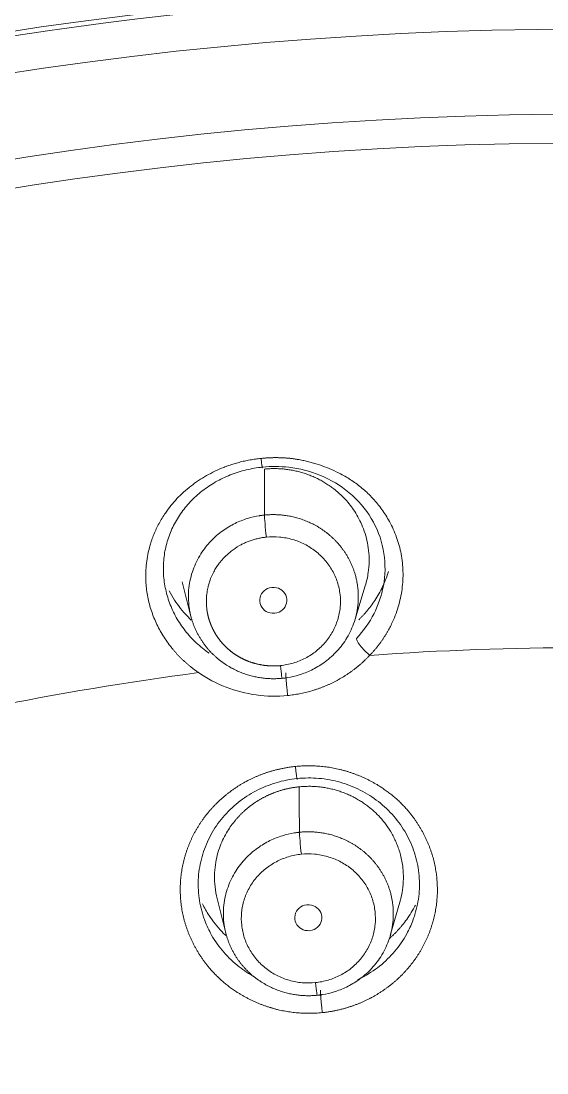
# Model space of a CAD drawing. Extents: x 19821 to 22981, y -91 to 2224.
# Drawn here: x 20735.54 to 20744.33, y 1251.95 to 1269.51 of the extents above; entities that cross this region are included whole.
import ezdxf

# ---------------------------------------------------------------- set-up
doc = ezdxf.new("R2010")
doc.units = 0
doc.header["$LTSCALE"] = 10
doc.header["$MEASUREMENT"] = 0
doc.layers.add('1', color=7, linetype='CONTINUOUS')

msp = doc.modelspace()

# ---------------------------------------------------------------- linework, layer by layer
at = {"layer": '1', "color": 7, "linetype": 'Continuous', "lineweight": 18}
for p, q in [((20738.229, 1260.147), (20738.376, 1259.567)), ((20741.114, 1259.504), (20741.289, 1260.077)), ((20738.807, 1254.881), (20738.959, 1254.279)), ((20741.707, 1254.24), (20741.877, 1254.838))]:
    msp.add_line(p, q, dxfattribs=at)
for centre, major_axis, ratio, start_param, end_param in [((20744.931, 1212.861), (62.577, 0), 0.961262, 0, 3.141593), ((20744.931, 1212.247), (-60.5, 0), 0.961262, 4.72417, 7.004197), ((20744.931, 1212.384), (60, 0), 0.961262, 1.582577, 4.712389), ((20744.931, 1212.384), (-59.925, 0), 0.961262, 4.712389, 7.853982), ((20739.636, 1260.973), (-0.03, 0.299), 0.028493, 0.28619, 1.848073), ((20739.871, 1258.829), (0.03, -0.299), 0.028443, 4.990783, 6.448047), ((20740.221, 1255.68), (-0.03, 0.298), 0.028689, 0.305585, 1.848253), ((20740.456, 1253.537), (0.03, -0.298), 0.02864, 4.990569, 6.463459)]:
    msp.add_ellipse(centre, major_axis=major_axis, ratio=ratio, start_param=start_param, end_param=end_param, dxfattribs=at)
at = {"layer": '1', "color": 7, "linetype": 'Continuous', "lineweight": 13}
for centre, major_axis, start_param, end_param in [((20744.931, 1212.541), (61.963, 0), 1.570796, 3.141593), ((20744.931, 1212.247), (59.425, 0), 1.570796, 4.70194), ((20744.931, 1212.247), (57.948, 0), 1.579187, 4.712389), ((20744.931, 1212.291), (57.403, 0), 1.579486, 4.712389), ((20744.931, 1213.073), (-47.825, 0), 4.712389, 4.787044), ((20744.931, 1213.073), (-47.825, 0), 4.847173, 4.996484)]:
    msp.add_ellipse(centre, major_axis=major_axis, ratio=0.961262, start_param=start_param, end_param=end_param, dxfattribs=at)
at = {"layer": '1', "color": 7, "linetype": 'Continuous', "lineweight": 18}
for points, knots in [([(20682.032, 1218.028), (20682.032, 1219.263), (20682.071, 1220.483), (20682.223, 1222.886), (20682.335, 1224.071), (20682.627, 1226.401), (20682.806, 1227.546), (20683.225, 1229.796), (20683.464, 1230.9), (20683.999, 1233.064), (20684.293, 1234.124), (20684.931, 1236.198), (20685.275, 1237.212), (20686.005, 1239.192), (20686.391, 1240.159), (20687.201, 1242.044), (20687.625, 1242.962), (20688.505, 1244.75), (20688.961, 1245.62), (20689.899, 1247.311), (20690.381, 1248.132), (20691.368, 1249.726), (20691.873, 1250.499), (20692.899, 1251.997), (20693.42, 1252.723), (20694.476, 1254.126), (20695.01, 1254.805), (20696.086, 1256.116), (20696.629, 1256.749), (20697.718, 1257.971), (20698.265, 1258.56), (20699.087, 1259.41), (20699.497, 1259.828), (20699.976, 1260.301), (20700.216, 1260.534), (20700.335, 1260.65), (20700.395, 1260.708), (20700.425, 1260.736), (20700.44, 1260.751), (20700.447, 1260.758), (20700.451, 1260.762), (20700.453, 1260.763), (20700.454, 1260.764), (20700.454, 1260.765), (20700.454, 1260.765), (20700.455, 1260.765), (20700.455, 1260.765), (20701.928, 1262.181), (20703.472, 1263.524), (20706.686, 1266.053), (20708.356, 1267.239), (20711.804, 1269.445), (20713.582, 1270.464), (20717.228, 1272.327), (20719.096, 1273.171), (20722.903, 1274.676), (20724.843, 1275.337), (20728.773, 1276.474), (20730.764, 1276.949), (20734.778, 1277.709), (20736.802, 1277.995), (20740.862, 1278.375), (20742.898, 1278.47), (20744.931, 1278.47)], [0, 0, 0, 0, 0.03125, 0.03125, 0.0625, 0.0625, 0.09375, 0.09375, 0.125, 0.125, 0.15625, 0.15625, 0.1875, 0.1875, 0.21875, 0.21875, 0.25, 0.25, 0.28125, 0.28125, 0.3125, 0.3125, 0.34375, 0.34375, 0.375, 0.375, 0.40625, 0.40625, 0.4375, 0.4375, 0.46875, 0.46875, 0.484375, 0.492188, 0.496094, 0.498047, 0.499023, 0.499512, 0.499756, 0.499878, 0.499939, 0.499969, 0.499985, 0.499992, 0.499996, 0.499996, 0.5, 0.5, 0.5625, 0.5625, 0.625, 0.625, 0.6875, 0.6875, 0.75, 0.75, 0.8125, 0.8125, 0.875, 0.875, 0.9375, 0.9375, 1, 1, 1, 1]), ([(20738.019, 1259.793), (20737.988, 1259.876), (20737.964, 1259.961), (20737.93, 1260.132), (20737.919, 1260.219), (20737.913, 1260.392), (20737.917, 1260.478), (20737.938, 1260.649), (20737.956, 1260.733), (20738.004, 1260.898), (20738.035, 1260.978), (20738.11, 1261.133), (20738.153, 1261.208), (20738.252, 1261.351), (20738.307, 1261.419), (20738.428, 1261.547), (20738.494, 1261.606), (20738.634, 1261.716), (20738.709, 1261.766), (20738.866, 1261.856), (20738.949, 1261.895), (20739.119, 1261.963), (20739.207, 1261.991), (20739.387, 1262.034), (20739.479, 1262.05), (20739.572, 1262.059)], [0, 0, 0, 0, 0.083333, 0.083333, 0.166667, 0.166667, 0.25, 0.25, 0.333333, 0.333333, 0.416667, 0.416667, 0.5, 0.5, 0.583333, 0.583333, 0.666667, 0.666667, 0.75, 0.75, 0.833333, 0.833333, 0.916667, 0.916667, 1, 1, 1, 1]), ([(20739.572, 1262.059), (20739.717, 1262.074), (20740.048, 1262.072), (20740.558, 1261.943), (20741.046, 1261.651), (20741.417, 1261.219), (20741.619, 1260.697), (20741.633, 1260.157), (20741.529, 1259.815), (20741.458, 1259.662)], [0, 0, 0, 0, 0.112726, 0.253084, 0.406227, 0.56154, 0.714883, 0.86537, 1, 1, 1, 1]), ([(20739.603, 1262.026), (20739.616, 1262.027), (20739.641, 1262.03), (20739.68, 1262.032), (20739.719, 1262.034), (20739.758, 1262.034), (20739.798, 1262.034), (20739.837, 1262.033), (20739.876, 1262.031), (20739.915, 1262.028), (20739.955, 1262.024), (20739.994, 1262.019), (20740.033, 1262.013), (20740.072, 1262.006), (20740.112, 1261.998), (20740.15, 1261.989), (20740.189, 1261.98), (20740.228, 1261.969), (20740.266, 1261.957), (20740.304, 1261.945), (20740.342, 1261.931), (20740.38, 1261.916), (20740.417, 1261.901), (20740.454, 1261.884), (20740.49, 1261.867), (20740.526, 1261.849), (20740.562, 1261.829), (20740.597, 1261.809), (20740.632, 1261.788), (20740.666, 1261.766), (20740.7, 1261.743), (20740.733, 1261.719), (20740.781, 1261.683), (20740.844, 1261.631), (20740.922, 1261.557), (20741.001, 1261.471), (20741.078, 1261.371), (20741.151, 1261.258), (20741.218, 1261.131), (20741.276, 1260.989), (20741.32, 1260.834), (20741.359, 1260.603), (20741.355, 1260.344), (20741.311, 1260.149), (20741.289, 1260.077)], [0, 0, 0, 0, 0.012493, 0.025012, 0.037559, 0.050132, 0.062733, 0.075361, 0.088016, 0.100699, 0.113408, 0.126145, 0.13891, 0.151701, 0.164521, 0.177367, 0.190242, 0.203144, 0.216073, 0.22903, 0.242015, 0.255028, 0.268068, 0.281136, 0.294233, 0.307357, 0.320509, 0.333689, 0.346897, 0.360134, 0.373398, 0.386691, 0.400012, 0.432078, 0.467252, 0.505536, 0.546932, 0.591442, 0.639069, 0.689814, 0.743682, 0.800674, 0.924355, 1, 1, 1, 1]), ([(20739.605, 1261.259), (20739.599, 1261.259), (20739.588, 1261.257), (20739.571, 1261.255), (20739.554, 1261.253), (20739.536, 1261.251), (20739.458, 1261.238), (20739.313, 1261.205), (20739.106, 1261.123), (20738.898, 1260.999), (20738.701, 1260.828), (20738.529, 1260.609), (20738.399, 1260.343), (20738.328, 1260.038), (20738.332, 1259.802), (20738.356, 1259.656), (20738.367, 1259.6), (20738.381, 1259.546), (20738.397, 1259.492), (20738.415, 1259.439), (20738.435, 1259.388), (20738.457, 1259.338), (20738.481, 1259.289), (20738.507, 1259.242), (20738.534, 1259.196), (20738.562, 1259.152), (20738.593, 1259.109), (20738.624, 1259.067), (20738.657, 1259.027), (20738.69, 1258.989), (20738.725, 1258.953), (20738.761, 1258.918), (20738.798, 1258.884), (20738.835, 1258.852), (20738.874, 1258.822), (20738.913, 1258.794), (20738.952, 1258.767), (20738.992, 1258.741), (20739.032, 1258.717), (20739.073, 1258.695), (20739.114, 1258.674), (20739.155, 1258.655), (20739.196, 1258.637), (20739.237, 1258.621), (20739.279, 1258.606), (20739.32, 1258.593), (20739.361, 1258.581), (20739.402, 1258.57), (20739.443, 1258.56), (20739.483, 1258.552), (20739.524, 1258.545), (20739.564, 1258.539), (20739.603, 1258.535), (20739.642, 1258.531), (20739.681, 1258.529), (20739.719, 1258.527), (20739.757, 1258.527), (20739.794, 1258.527), (20739.83, 1258.529), (20739.866, 1258.531), (20739.89, 1258.533), (20739.902, 1258.534)], [0, 0, 0, 0, 0.003868, 0.007742, 0.011622, 0.015507, 0.019397, 0.06511, 0.115266, 0.16986, 0.228891, 0.292354, 0.360244, 0.432556, 0.509282, 0.522646, 0.535891, 0.549015, 0.562019, 0.574904, 0.587668, 0.600313, 0.612837, 0.625242, 0.637526, 0.649691, 0.661736, 0.673661, 0.685466, 0.697151, 0.708716, 0.720162, 0.731487, 0.742693, 0.753779, 0.764745, 0.775591, 0.786318, 0.796924, 0.807411, 0.817779, 0.828026, 0.838154, 0.848162, 0.858051, 0.867819, 0.877469, 0.886998, 0.896408, 0.905698, 0.914869, 0.92392, 0.932851, 0.941663, 0.950356, 0.958928, 0.967382, 0.975716, 0.98393, 0.992025, 1, 1, 1, 1]), ([(20739.902, 1258.534), (20739.908, 1258.535), (20739.919, 1258.536), (20739.937, 1258.538), (20739.954, 1258.54), (20739.971, 1258.543), (20740.048, 1258.555), (20740.192, 1258.588), (20740.398, 1258.669), (20740.606, 1258.792), (20740.803, 1258.962), (20740.976, 1259.18), (20741.107, 1259.447), (20741.179, 1259.754), (20741.175, 1259.991), (20741.151, 1260.138), (20741.14, 1260.194), (20741.126, 1260.249), (20741.11, 1260.303), (20741.091, 1260.355), (20741.071, 1260.407), (20741.049, 1260.457), (20741.025, 1260.506), (20741, 1260.553), (20740.972, 1260.599), (20740.944, 1260.644), (20740.913, 1260.686), (20740.882, 1260.728), (20740.849, 1260.768), (20740.815, 1260.806), (20740.78, 1260.843), (20740.744, 1260.878), (20740.707, 1260.911), (20740.67, 1260.943), (20740.631, 1260.973), (20740.592, 1261.001), (20740.553, 1261.028), (20740.513, 1261.054), (20740.473, 1261.077), (20740.432, 1261.1), (20740.391, 1261.12), (20740.35, 1261.139), (20740.309, 1261.157), (20740.267, 1261.173), (20740.226, 1261.188), (20740.185, 1261.202), (20740.144, 1261.214), (20740.103, 1261.224), (20740.062, 1261.234), (20740.022, 1261.242), (20739.982, 1261.249), (20739.942, 1261.254), (20739.902, 1261.259), (20739.864, 1261.262), (20739.825, 1261.265), (20739.787, 1261.266), (20739.749, 1261.267), (20739.713, 1261.266), (20739.676, 1261.265), (20739.64, 1261.263), (20739.617, 1261.26), (20739.605, 1261.259)], [0, 0, 0, 0, 0.003921, 0.007817, 0.011689, 0.015536, 0.019358, 0.064573, 0.114371, 0.16875, 0.227711, 0.291254, 0.359377, 0.43208, 0.50936, 0.522766, 0.53605, 0.549213, 0.562254, 0.575174, 0.587972, 0.600648, 0.613202, 0.625635, 0.637946, 0.650136, 0.662203, 0.674149, 0.685973, 0.697676, 0.709256, 0.720715, 0.732052, 0.743267, 0.75436, 0.765331, 0.776181, 0.786908, 0.797514, 0.807998, 0.81836, 0.8286, 0.838718, 0.848715, 0.858589, 0.868342, 0.877972, 0.887481, 0.896868, 0.906133, 0.915276, 0.924297, 0.933196, 0.941973, 0.950628, 0.959162, 0.967573, 0.975863, 0.98403, 0.992076, 1, 1, 1, 1]), ([(20741.179, 1259.51), (20741.183, 1259.515), (20741.199, 1259.529), (20741.224, 1259.555), (20741.255, 1259.587), (20741.285, 1259.621), (20741.328, 1259.671), (20741.385, 1259.741), (20741.452, 1259.837), (20741.519, 1259.946), (20741.582, 1260.067), (20741.635, 1260.191), (20741.664, 1260.276), (20741.676, 1260.315)], [0, 0, 0, 0, 0.018914, 0.065316, 0.11182, 0.158425, 0.205131, 0.317845, 0.440656, 0.573557, 0.716539, 0.869594, 1, 1, 1, 1]), ([(20738.011, 1259.994), (20738.039, 1259.941), (20738.128, 1259.791), (20738.255, 1259.63), (20738.359, 1259.527), (20738.38, 1259.506)], [0, 0, 0, 0, 0.290838, 0.857502, 1, 1, 1, 1]), ([(20740.153, 1256.861), (20740.273, 1256.873), (20740.394, 1256.874), (20740.635, 1256.853), (20740.755, 1256.831), (20740.987, 1256.765), (20741.099, 1256.721), (20741.313, 1256.613), (20741.415, 1256.548), (20741.603, 1256.402), (20741.689, 1256.32), (20741.844, 1256.142), (20741.912, 1256.045), (20742.028, 1255.841), (20742.075, 1255.733), (20742.147, 1255.512), (20742.171, 1255.397), (20742.197, 1255.166), (20742.198, 1255.05), (20742.176, 1254.818), (20742.153, 1254.704), (20742.107, 1254.556), (20742.095, 1254.521), (20742.082, 1254.486)], [0, 0, 0, 0, 0.09689, 0.09689, 0.19378, 0.19378, 0.29067, 0.29067, 0.387559, 0.387559, 0.484449, 0.484449, 0.581339, 0.581339, 0.678229, 0.678229, 0.775119, 0.775119, 0.872009, 0.872009, 0.968898, 0.968898, 1, 1, 1, 1]), ([(20738.608, 1254.49), (20738.599, 1254.516), (20738.589, 1254.543), (20738.545, 1254.68), (20738.52, 1254.794), (20738.495, 1255.026), (20738.494, 1255.142), (20738.516, 1255.374), (20738.539, 1255.488), (20738.608, 1255.711), (20738.654, 1255.819), (20738.766, 1256.025), (20738.833, 1256.122), (20738.985, 1256.303), (20739.071, 1256.386), (20739.257, 1256.534), (20739.357, 1256.6), (20739.57, 1256.711), (20739.682, 1256.756), (20739.913, 1256.825), (20740.032, 1256.849), (20740.153, 1256.861)], [0, 0, 0, 0, 0.026, 0.026, 0.134223, 0.134223, 0.242445, 0.242445, 0.350667, 0.350667, 0.458889, 0.458889, 0.567111, 0.567111, 0.675333, 0.675333, 0.783556, 0.783556, 0.891778, 0.891778, 1, 1, 1, 1]), ([(20738.814, 1254.856), (20738.797, 1254.921), (20738.764, 1255.109), (20738.769, 1255.409), (20738.85, 1255.723), (20738.972, 1255.972), (20739.076, 1256.116), (20739.135, 1256.185), (20739.15, 1256.201), (20739.164, 1256.217), (20739.179, 1256.233), (20739.194, 1256.249), (20739.209, 1256.264), (20739.224, 1256.279), (20739.239, 1256.294), (20739.255, 1256.309), (20739.271, 1256.323), (20739.287, 1256.337), (20739.303, 1256.351), (20739.32, 1256.365), (20739.336, 1256.378), (20739.353, 1256.392), (20739.37, 1256.405), (20739.387, 1256.418), (20739.404, 1256.43), (20739.422, 1256.442), (20739.439, 1256.455), (20739.457, 1256.466), (20739.475, 1256.478), (20739.493, 1256.489), (20739.511, 1256.5), (20739.529, 1256.511), (20739.548, 1256.522), (20739.566, 1256.532), (20739.585, 1256.542), (20739.604, 1256.552), (20739.623, 1256.561), (20739.642, 1256.571), (20739.661, 1256.58), (20739.68, 1256.589), (20739.699, 1256.597), (20739.719, 1256.605), (20739.738, 1256.613), (20739.758, 1256.621), (20739.777, 1256.629), (20739.797, 1256.636), (20739.817, 1256.643), (20739.837, 1256.649), (20739.857, 1256.656), (20739.877, 1256.662), (20739.897, 1256.668), (20739.917, 1256.674), (20739.937, 1256.679), (20739.958, 1256.684), (20739.978, 1256.689), (20739.998, 1256.693), (20740.019, 1256.698), (20740.039, 1256.702), (20740.059, 1256.706), (20740.08, 1256.709), (20740.1, 1256.712), (20740.121, 1256.715), (20740.141, 1256.718), (20740.162, 1256.721), (20740.176, 1256.722), (20740.183, 1256.723)], [0, 0, 0, 0, 0.078023, 0.220387, 0.344639, 0.450776, 0.538795, 0.547007, 0.555209, 0.563402, 0.571586, 0.579761, 0.587926, 0.596083, 0.60423, 0.612368, 0.620497, 0.628617, 0.636727, 0.644829, 0.652921, 0.661004, 0.669078, 0.677143, 0.685199, 0.693245, 0.701283, 0.709311, 0.717331, 0.725341, 0.733342, 0.741334, 0.749317, 0.757291, 0.765255, 0.773211, 0.781158, 0.789095, 0.797024, 0.804943, 0.812854, 0.820755, 0.828647, 0.836531, 0.844405, 0.85227, 0.860126, 0.867974, 0.875812, 0.883641, 0.891461, 0.899272, 0.907074, 0.914868, 0.922652, 0.930427, 0.938193, 0.94595, 0.953699, 0.961438, 0.969168, 0.97689, 0.984602, 0.992305, 1, 1, 1, 1]), ([(20740.183, 1256.723), (20740.195, 1256.724), (20740.221, 1256.726), (20740.26, 1256.729), (20740.299, 1256.73), (20740.338, 1256.731), (20740.377, 1256.731), (20740.416, 1256.73), (20740.455, 1256.728), (20740.494, 1256.725), (20740.533, 1256.721), (20740.572, 1256.716), (20740.611, 1256.71), (20740.65, 1256.703), (20740.689, 1256.695), (20740.728, 1256.686), (20740.767, 1256.677), (20740.805, 1256.666), (20740.843, 1256.654), (20740.881, 1256.642), (20740.919, 1256.628), (20740.956, 1256.614), (20740.993, 1256.598), (20741.03, 1256.582), (20741.066, 1256.565), (20741.102, 1256.546), (20741.138, 1256.527), (20741.173, 1256.507), (20741.207, 1256.486), (20741.241, 1256.464), (20741.275, 1256.441), (20741.308, 1256.418), (20741.363, 1256.376), (20741.443, 1256.309), (20741.543, 1256.208), (20741.643, 1256.086), (20741.736, 1255.941), (20741.819, 1255.773), (20741.884, 1255.581), (20741.932, 1255.323), (20741.927, 1255.06), (20741.888, 1254.876), (20741.87, 1254.813)], [0, 0, 0, 0, 0.01263, 0.025288, 0.037974, 0.050687, 0.063427, 0.076195, 0.08899, 0.101813, 0.114664, 0.127542, 0.140448, 0.153382, 0.166343, 0.179332, 0.192349, 0.205394, 0.218466, 0.231566, 0.244695, 0.257851, 0.271035, 0.284247, 0.297487, 0.310754, 0.32405, 0.337374, 0.350727, 0.364107, 0.377515, 0.390952, 0.404416, 0.446604, 0.493989, 0.546574, 0.604361, 0.667353, 0.735552, 0.808962, 0.933872, 1, 1, 1, 1]), ([(20740.19, 1255.965), (20740.184, 1255.964), (20740.172, 1255.963), (20740.155, 1255.961), (20740.138, 1255.958), (20740.12, 1255.956), (20740.041, 1255.944), (20739.896, 1255.909), (20739.688, 1255.827), (20739.48, 1255.703), (20739.283, 1255.532), (20739.112, 1255.313), (20738.983, 1255.048), (20738.913, 1254.743), (20738.916, 1254.508), (20738.94, 1254.363), (20738.952, 1254.307), (20738.966, 1254.252), (20738.982, 1254.199), (20739, 1254.146), (20739.02, 1254.095), (20739.042, 1254.045), (20739.066, 1253.996), (20739.092, 1253.949), (20739.119, 1253.903), (20739.147, 1253.859), (20739.177, 1253.816), (20739.209, 1253.775), (20739.242, 1253.735), (20739.275, 1253.697), (20739.31, 1253.66), (20739.346, 1253.625), (20739.383, 1253.592), (20739.42, 1253.56), (20739.459, 1253.53), (20739.497, 1253.502), (20739.537, 1253.475), (20739.577, 1253.449), (20739.617, 1253.426), (20739.658, 1253.403), (20739.699, 1253.383), (20739.74, 1253.363), (20739.781, 1253.346), (20739.822, 1253.329), (20739.864, 1253.315), (20739.905, 1253.301), (20739.946, 1253.289), (20739.987, 1253.278), (20740.028, 1253.269), (20740.068, 1253.261), (20740.108, 1253.254), (20740.148, 1253.248), (20740.188, 1253.244), (20740.227, 1253.24), (20740.266, 1253.238), (20740.304, 1253.236), (20740.341, 1253.236), (20740.379, 1253.236), (20740.415, 1253.238), (20740.451, 1253.24), (20740.475, 1253.242), (20740.487, 1253.243)], [0, 0, 0, 0, 0.003927, 0.007866, 0.011819, 0.015784, 0.019761, 0.065641, 0.115909, 0.170562, 0.229596, 0.293008, 0.360794, 0.432949, 0.509466, 0.522824, 0.536063, 0.549181, 0.56218, 0.575059, 0.587818, 0.600457, 0.612977, 0.625376, 0.637656, 0.649816, 0.661856, 0.673777, 0.685577, 0.697258, 0.708819, 0.72026, 0.731582, 0.742784, 0.753866, 0.764828, 0.775671, 0.786394, 0.796997, 0.80748, 0.817844, 0.828089, 0.838213, 0.848218, 0.858103, 0.867869, 0.877515, 0.887041, 0.896448, 0.905735, 0.914902, 0.92395, 0.932878, 0.941687, 0.950376, 0.958946, 0.967396, 0.975726, 0.983937, 0.992028, 1, 1, 1, 1]), ([(20740.487, 1253.243), (20740.493, 1253.244), (20740.504, 1253.245), (20740.522, 1253.247), (20740.539, 1253.25), (20740.557, 1253.252), (20740.634, 1253.264), (20740.777, 1253.297), (20740.983, 1253.378), (20741.19, 1253.5), (20741.387, 1253.669), (20741.56, 1253.888), (20741.692, 1254.154), (20741.764, 1254.461), (20741.76, 1254.698), (20741.736, 1254.846), (20741.724, 1254.901), (20741.711, 1254.956), (20741.694, 1255.01), (20741.676, 1255.063), (20741.656, 1255.114), (20741.634, 1255.164), (20741.61, 1255.213), (20741.584, 1255.26), (20741.557, 1255.306), (20741.528, 1255.35), (20741.498, 1255.393), (20741.467, 1255.434), (20741.434, 1255.474), (20741.4, 1255.512), (20741.365, 1255.549), (20741.329, 1255.584), (20741.292, 1255.617), (20741.255, 1255.649), (20741.216, 1255.679), (20741.177, 1255.707), (20741.138, 1255.734), (20741.098, 1255.76), (20741.058, 1255.783), (20741.017, 1255.805), (20740.976, 1255.826), (20740.935, 1255.845), (20740.894, 1255.863), (20740.852, 1255.879), (20740.811, 1255.894), (20740.77, 1255.907), (20740.729, 1255.919), (20740.688, 1255.93), (20740.647, 1255.939), (20740.607, 1255.947), (20740.567, 1255.954), (20740.527, 1255.96), (20740.487, 1255.965), (20740.448, 1255.968), (20740.41, 1255.97), (20740.372, 1255.972), (20740.334, 1255.972), (20740.297, 1255.972), (20740.261, 1255.97), (20740.225, 1255.968), (20740.202, 1255.966), (20740.19, 1255.965)], [0, 0, 0, 0, 0.004015, 0.007996, 0.011942, 0.015855, 0.019734, 0.064711, 0.114332, 0.168596, 0.227502, 0.291049, 0.359234, 0.432056, 0.509512, 0.522904, 0.536174, 0.549324, 0.562352, 0.575259, 0.588045, 0.600709, 0.613253, 0.625675, 0.637976, 0.650156, 0.662214, 0.674151, 0.685967, 0.697662, 0.709235, 0.720687, 0.732018, 0.743227, 0.754315, 0.765282, 0.776127, 0.786851, 0.797454, 0.807935, 0.818295, 0.828533, 0.838651, 0.848646, 0.858521, 0.868274, 0.877905, 0.887415, 0.896804, 0.906072, 0.915218, 0.924242, 0.933145, 0.941927, 0.950588, 0.959127, 0.967544, 0.97584, 0.984015, 0.992068, 1, 1, 1, 1]), ([(20738.568, 1254.772), (20738.601, 1254.704), (20738.696, 1254.538), (20738.834, 1254.364), (20738.937, 1254.261), (20738.958, 1254.241)], [0, 0, 0, 0, 0.343384, 0.868328, 1, 1, 1, 1]), ([(20741.689, 1254.186), (20741.693, 1254.19), (20741.708, 1254.203), (20741.734, 1254.227), (20741.766, 1254.258), (20741.798, 1254.29), (20741.828, 1254.322), (20741.859, 1254.355), (20741.904, 1254.408), (20741.966, 1254.486), (20742.041, 1254.595), (20742.093, 1254.685), (20742.121, 1254.737), (20742.126, 1254.748)], [0, 0, 0, 0, 0.021775, 0.083694, 0.145748, 0.207935, 0.270257, 0.332713, 0.395303, 0.563919, 0.749099, 0.950833, 1, 1, 1, 1])]:
    msp.add_open_spline(points, degree=3, knots=knots, dxfattribs=at)
at = {"layer": '1', "color": 7, "linetype": 'Continuous', "lineweight": 13}
for points, degree, knots in [([(20738.504, 1258.629), (20738.498, 1258.633), (20738.484, 1258.643), (20738.464, 1258.657), (20738.445, 1258.671), (20738.425, 1258.685), (20738.406, 1258.7), (20738.387, 1258.715), (20738.368, 1258.73), (20738.349, 1258.745), (20738.331, 1258.76), (20738.313, 1258.776), (20738.295, 1258.791), (20738.277, 1258.807), (20738.26, 1258.823), (20738.242, 1258.839), (20738.225, 1258.855), (20738.208, 1258.872), (20738.192, 1258.888), (20738.175, 1258.905), (20738.159, 1258.922), (20738.143, 1258.939), (20738.127, 1258.957), (20738.112, 1258.974), (20738.096, 1258.992), (20738.081, 1259.01), (20738.066, 1259.028), (20738.031, 1259.072), (20737.977, 1259.143), (20737.909, 1259.245), (20737.848, 1259.351), (20737.794, 1259.46), (20737.746, 1259.573), (20737.705, 1259.687), (20737.672, 1259.803), (20737.647, 1259.92), (20737.63, 1260.039), (20737.616, 1260.217), (20737.624, 1260.456), (20737.677, 1260.717), (20737.753, 1260.938), (20737.84, 1261.121), (20737.937, 1261.28), (20738.039, 1261.417), (20738.141, 1261.534), (20738.253, 1261.643), (20738.373, 1261.743), (20738.501, 1261.836), (20738.636, 1261.919), (20738.777, 1261.992), (20738.888, 1262.041), (20738.966, 1262.071), (20739.009, 1262.086), (20739.052, 1262.101), (20739.096, 1262.115), (20739.139, 1262.127), (20739.183, 1262.139), (20739.228, 1262.151), (20739.273, 1262.161), (20739.318, 1262.17), (20739.363, 1262.179), (20739.409, 1262.187), (20739.454, 1262.193), (20739.501, 1262.2), (20739.532, 1262.203), (20739.547, 1262.204)], 3, [0, 0, 0, 0, 0.004807, 0.009602, 0.014383, 0.019153, 0.023911, 0.028659, 0.033397, 0.038125, 0.042844, 0.047556, 0.052259, 0.056956, 0.061647, 0.066332, 0.071013, 0.075689, 0.080361, 0.085031, 0.089699, 0.094365, 0.09903, 0.103696, 0.108361, 0.113028, 0.117697, 0.122369, 0.146918, 0.171464, 0.196095, 0.220899, 0.245965, 0.270767, 0.295482, 0.320205, 0.345032, 0.370058, 0.431929, 0.494714, 0.536846, 0.578843, 0.621122, 0.653055, 0.684795, 0.716519, 0.748403, 0.780162, 0.811678, 0.843107, 0.874609, 0.883533, 0.892446, 0.901353, 0.910257, 0.919161, 0.928071, 0.93699, 0.945922, 0.954871, 0.96384, 0.972834, 0.981856, 0.99091, 1, 1, 1, 1]), ([(20739.547, 1262.204), (20739.556, 1262.205), (20739.572, 1262.207), (20739.597, 1262.209), (20739.621, 1262.211), (20739.646, 1262.213), (20739.67, 1262.214), (20739.695, 1262.215), (20739.719, 1262.216), (20739.743, 1262.217), (20739.767, 1262.217), (20739.791, 1262.217), (20739.815, 1262.217), (20739.839, 1262.217), (20739.863, 1262.216), (20739.887, 1262.216), (20739.91, 1262.215), (20739.934, 1262.213), (20739.957, 1262.212), (20739.981, 1262.21), (20740.004, 1262.208), (20740.027, 1262.206), (20740.05, 1262.203), (20740.073, 1262.201), (20740.096, 1262.198), (20740.119, 1262.194), (20740.142, 1262.191), (20740.183, 1262.184), (20740.244, 1262.173), (20740.324, 1262.154), (20740.405, 1262.133), (20740.514, 1262.1), (20740.648, 1262.052), (20740.787, 1261.992), (20740.902, 1261.933), (20740.997, 1261.879), (20741.087, 1261.821), (20741.173, 1261.758), (20741.254, 1261.692), (20741.336, 1261.618), (20741.416, 1261.537), (20741.494, 1261.447), (20741.566, 1261.353), (20741.632, 1261.255), (20741.697, 1261.145), (20741.758, 1261.022), (20741.813, 1260.888), (20741.857, 1260.75), (20741.89, 1260.609), (20741.912, 1260.465), (20741.921, 1260.318), (20741.919, 1260.171), (20741.905, 1260.022), (20741.879, 1259.873), (20741.841, 1259.725), (20741.791, 1259.581), (20741.745, 1259.473), (20741.709, 1259.4), (20741.688, 1259.36), (20741.666, 1259.321), (20741.643, 1259.282), (20741.619, 1259.243), (20741.595, 1259.205), (20741.569, 1259.167), (20741.543, 1259.13), (20741.515, 1259.094), (20741.487, 1259.057), (20741.458, 1259.022), (20741.427, 1258.987), (20741.396, 1258.952), (20741.375, 1258.929), (20741.364, 1258.918)], 3, [0, 0, 0, 0, 0.004832, 0.009643, 0.014433, 0.019204, 0.023955, 0.028687, 0.033401, 0.038097, 0.042776, 0.047438, 0.052084, 0.056714, 0.061329, 0.065929, 0.070515, 0.075088, 0.079647, 0.084195, 0.08873, 0.093255, 0.097769, 0.102273, 0.106767, 0.111253, 0.115731, 0.120201, 0.135993, 0.152076, 0.16847, 0.185199, 0.219107, 0.252894, 0.274925, 0.296703, 0.318285, 0.339729, 0.361096, 0.382445, 0.40692, 0.431335, 0.455769, 0.480303, 0.505014, 0.535604, 0.565806, 0.595778, 0.62568, 0.656329, 0.686742, 0.717097, 0.74757, 0.779074, 0.810217, 0.841177, 0.872134, 0.881224, 0.890301, 0.899371, 0.908437, 0.917505, 0.92658, 0.935666, 0.944769, 0.953894, 0.963044, 0.972225, 0.981442, 0.990699, 1, 1, 1, 1]), ([(20739.547, 1262.204), (20739.548, 1262.199), (20739.551, 1262.172), (20739.555, 1262.139), (20739.559, 1262.108), (20739.562, 1262.09), (20739.564, 1262.075), (20739.567, 1262.057), (20739.57, 1262.044), (20739.572, 1262.048), (20739.572, 1262.057), (20739.572, 1262.059)], 3, [0, 0, 0, 0, 0.039631, 0.219096, 0.308828, 0.398561, 0.488293, 0.578026, 0.75749, 0.936955, 1, 1, 1, 1]), ([(20739.871, 1258.746), (20739.865, 1258.745), (20739.854, 1258.744), (20739.837, 1258.743), (20739.82, 1258.742), (20739.804, 1258.741), (20739.787, 1258.74), (20739.77, 1258.74), (20739.754, 1258.74), (20739.737, 1258.74), (20739.721, 1258.74), (20739.704, 1258.741), (20739.688, 1258.742), (20739.672, 1258.743), (20739.656, 1258.744), (20739.64, 1258.746), (20739.624, 1258.747), (20739.609, 1258.749), (20739.593, 1258.751), (20739.577, 1258.754), (20739.562, 1258.756), (20739.547, 1258.759), (20739.531, 1258.762), (20739.516, 1258.765), (20739.501, 1258.768), (20739.487, 1258.771), (20739.472, 1258.775), (20739.457, 1258.779), (20739.443, 1258.783), (20739.428, 1258.787), (20739.414, 1258.791), (20739.4, 1258.795), (20739.386, 1258.8), (20739.372, 1258.805), (20739.359, 1258.809), (20739.345, 1258.814), (20739.332, 1258.82), (20739.319, 1258.825), (20739.306, 1258.83), (20739.293, 1258.836), (20739.28, 1258.842), (20739.267, 1258.847), (20739.255, 1258.853), (20739.242, 1258.859), (20739.23, 1258.865), (20739.218, 1258.872), (20739.206, 1258.878), (20739.194, 1258.884), (20739.182, 1258.891), (20739.171, 1258.898), (20739.16, 1258.904), (20739.148, 1258.911), (20739.137, 1258.918), (20739.126, 1258.925), (20739.116, 1258.932), (20739.105, 1258.939), (20739.095, 1258.947), (20739.084, 1258.954), (20739.074, 1258.961), (20739.064, 1258.969), (20739.054, 1258.976), (20739.044, 1258.984), (20739.035, 1258.992), (20739.025, 1258.999), (20739.016, 1259.007), (20739.007, 1259.015), (20738.998, 1259.023), (20738.989, 1259.03), (20738.98, 1259.038), (20738.972, 1259.046), (20738.964, 1259.054), (20738.955, 1259.062), (20738.947, 1259.07), (20738.939, 1259.078), (20738.931, 1259.086), (20738.923, 1259.095), (20738.916, 1259.103), (20738.908, 1259.111), (20738.901, 1259.119), (20738.894, 1259.127), (20738.887, 1259.135), (20738.88, 1259.144), (20738.873, 1259.152), (20738.867, 1259.16), (20738.86, 1259.168), (20738.854, 1259.176), (20738.847, 1259.185), (20738.841, 1259.193), (20738.835, 1259.201), (20738.829, 1259.209), (20738.824, 1259.218), (20738.818, 1259.226), (20738.812, 1259.234), (20738.807, 1259.242), (20738.802, 1259.25), (20738.796, 1259.258), (20738.791, 1259.266), (20738.786, 1259.275), (20738.782, 1259.283), (20738.777, 1259.291), (20738.772, 1259.299), (20738.768, 1259.307), (20738.763, 1259.315), (20738.759, 1259.323), (20738.755, 1259.33), (20738.751, 1259.338), (20738.747, 1259.346), (20738.743, 1259.354), (20738.739, 1259.362), (20738.735, 1259.369), (20738.732, 1259.377), (20738.728, 1259.385), (20738.725, 1259.392), (20738.721, 1259.4), (20738.718, 1259.407), (20738.715, 1259.415), (20738.712, 1259.422), (20738.709, 1259.43), (20738.706, 1259.437), (20738.703, 1259.444), (20738.7, 1259.452), (20738.698, 1259.459), (20738.695, 1259.466), (20738.692, 1259.473), (20738.69, 1259.48), (20738.688, 1259.487), (20738.685, 1259.494), (20738.683, 1259.501), (20738.681, 1259.508), (20738.679, 1259.514), (20738.677, 1259.521), (20738.675, 1259.528), (20738.673, 1259.534), (20738.671, 1259.541), (20738.669, 1259.547), (20738.668, 1259.554), (20738.666, 1259.56), (20738.664, 1259.566), (20738.663, 1259.572), (20738.661, 1259.579), (20738.66, 1259.585), (20738.659, 1259.591), (20738.657, 1259.597), (20738.656, 1259.602), (20738.655, 1259.608), (20738.654, 1259.614), (20738.653, 1259.62), (20738.652, 1259.625), (20738.65, 1259.631), (20738.649, 1259.636), (20738.649, 1259.642), (20738.648, 1259.647), (20738.647, 1259.653), (20738.646, 1259.658), (20738.645, 1259.663), (20738.644, 1259.668), (20738.644, 1259.673), (20738.643, 1259.678), (20738.642, 1259.683), (20738.642, 1259.688), (20738.641, 1259.692), (20738.641, 1259.697), (20738.635, 1259.75), (20738.631, 1259.841), (20738.642, 1259.961), (20738.659, 1260.05), (20738.682, 1260.135), (20738.712, 1260.22), (20738.754, 1260.308), (20738.797, 1260.381), (20738.838, 1260.441), (20738.913, 1260.536), (20739.025, 1260.644), (20739.155, 1260.732), (20739.243, 1260.779), (20739.302, 1260.806), (20739.365, 1260.83), (20739.43, 1260.852), (20739.498, 1260.869), (20739.553, 1260.88), (20739.593, 1260.885), (20739.615, 1260.888), (20739.63, 1260.89), (20739.636, 1260.891)], 3, [0, 0, 0, 0, 0.004831, 0.009641, 0.014429, 0.019196, 0.023941, 0.028664, 0.033366, 0.038045, 0.042704, 0.04734, 0.051955, 0.056548, 0.06112, 0.06567, 0.070198, 0.074705, 0.07919, 0.083653, 0.088095, 0.092515, 0.096913, 0.10129, 0.105645, 0.109979, 0.11429, 0.118581, 0.122849, 0.127096, 0.131321, 0.135524, 0.139706, 0.143866, 0.148005, 0.152122, 0.156217, 0.160291, 0.164343, 0.168373, 0.172381, 0.176368, 0.180334, 0.184277, 0.188199, 0.1921, 0.195978, 0.199835, 0.203671, 0.207484, 0.211276, 0.215047, 0.218795, 0.222523, 0.226228, 0.229912, 0.233574, 0.237214, 0.240833, 0.24443, 0.248006, 0.25156, 0.255092, 0.258602, 0.262091, 0.265558, 0.269004, 0.272428, 0.27583, 0.279211, 0.28257, 0.285907, 0.289222, 0.292516, 0.295789, 0.299039, 0.302268, 0.305476, 0.308661, 0.311825, 0.314968, 0.318088, 0.321187, 0.324265, 0.327321, 0.330355, 0.333367, 0.336358, 0.339327, 0.342274, 0.3452, 0.348104, 0.350987, 0.353848, 0.356687, 0.359504, 0.3623, 0.365075, 0.367827, 0.370558, 0.373267, 0.375955, 0.378621, 0.381265, 0.383888, 0.386489, 0.389068, 0.391626, 0.394162, 0.396676, 0.399169, 0.40164, 0.404089, 0.406517, 0.408923, 0.411307, 0.41367, 0.416011, 0.418331, 0.420628, 0.422904, 0.425159, 0.427392, 0.429603, 0.431792, 0.43396, 0.436106, 0.438231, 0.440334, 0.442415, 0.444475, 0.446513, 0.448529, 0.450524, 0.452497, 0.454448, 0.456377, 0.458285, 0.460172, 0.462036, 0.46388, 0.465701, 0.467501, 0.469279, 0.471035, 0.47277, 0.474483, 0.476174, 0.477844, 0.479492, 0.481119, 0.482724, 0.484307, 0.485868, 0.487408, 0.488926, 0.490423, 0.491898, 0.493351, 0.494783, 0.496193, 0.497581, 0.498948, 0.543056, 0.578535, 0.605382, 0.623592, 0.655956, 0.684567, 0.709418, 0.730506, 0.747828, 0.815777, 0.864408, 0.882611, 0.901287, 0.920436, 0.940057, 0.960147, 0.980706, 0.987795, 0.994227, 1, 1, 1, 1]), ([(20739.636, 1260.891), (20739.709, 1260.898), (20739.783, 1260.898), (20739.929, 1260.885), (20740.002, 1260.872), (20740.142, 1260.832), (20740.21, 1260.805), (20740.34, 1260.739), (20740.402, 1260.7), (20740.516, 1260.611), (20740.568, 1260.561), (20740.662, 1260.453), (20740.703, 1260.394), (20740.773, 1260.27), (20740.802, 1260.205), (20740.845, 1260.07), (20740.86, 1260.001), (20740.876, 1259.861), (20740.876, 1259.79), (20740.863, 1259.649), (20740.849, 1259.58), (20740.807, 1259.444), (20740.779, 1259.379), (20740.711, 1259.254), (20740.671, 1259.195), (20740.578, 1259.085), (20740.527, 1259.035), (20740.414, 1258.944), (20740.353, 1258.905), (20740.224, 1258.837), (20740.156, 1258.81), (20740.016, 1258.768), (20739.944, 1258.753), (20739.871, 1258.746)], 3, [0, 0, 0, 0, 0.0625, 0.0625, 0.125, 0.125, 0.1875, 0.1875, 0.25, 0.25, 0.3125, 0.3125, 0.375, 0.375, 0.4375, 0.4375, 0.5, 0.5, 0.5625, 0.5625, 0.625, 0.625, 0.6875, 0.6875, 0.75, 0.75, 0.8125, 0.8125, 0.875, 0.875, 0.9375, 0.9375, 1, 1, 1, 1]), ([(20738.679, 1258.952), (20738.604, 1259.005), (20738.532, 1259.063), (20738.399, 1259.188), (20738.337, 1259.256), (20738.225, 1259.398), (20738.175, 1259.473), (20738.087, 1259.629), (20738.05, 1259.71), (20738.019, 1259.793)], 3, [0, 0, 0, 0, 0.25, 0.25, 0.5, 0.5, 0.75, 0.75, 1, 1, 1, 1]), ([(20741.458, 1259.662), (20741.451, 1259.648), (20741.369, 1259.481), (20741.26, 1259.326), (20741.143, 1259.201)], 3, [0, 0, 0, 0, 0.088643, 1, 1, 1, 1]), ([(20741.364, 1258.918), (20741.35, 1258.93), (20741.336, 1258.943), (20741.307, 1258.97), (20741.292, 1258.985), (20741.263, 1259.014), (20741.249, 1259.03), (20741.222, 1259.06), (20741.21, 1259.075), (20741.188, 1259.103), (20741.178, 1259.116), (20741.162, 1259.141), (20741.156, 1259.152), (20741.147, 1259.171), (20741.144, 1259.179), (20741.141, 1259.192), (20741.141, 1259.197), (20741.143, 1259.201)], 3, [0, 0, 0, 0, 0.125, 0.125, 0.25, 0.25, 0.375, 0.375, 0.5, 0.5, 0.625, 0.625, 0.75, 0.75, 0.875, 0.875, 1, 1, 1, 1]), ([(20741.364, 1258.918), (20741.099, 1258.636), (20740.745, 1258.462), (20740.388, 1258.287), (20739.992, 1258.247)], 2, [0, 0, 0, 0.5, 0.5, 1, 1, 1]), ([(20739.992, 1258.247), (20739.99, 1258.265), (20739.988, 1258.284), (20739.984, 1258.324), (20739.982, 1258.345), (20739.977, 1258.387), (20739.975, 1258.408), (20739.972, 1258.45), (20739.97, 1258.47), (20739.967, 1258.508), (20739.965, 1258.525), (20739.963, 1258.556), (20739.962, 1258.57), (20739.961, 1258.593), (20739.961, 1258.602), (20739.96, 1258.616), (20739.96, 1258.621), (20739.961, 1258.624)], 3, [0, 0, 0, 0, 0.125, 0.125, 0.25, 0.25, 0.375, 0.375, 0.5, 0.5, 0.625, 0.625, 0.75, 0.75, 0.875, 0.875, 1, 1, 1, 1]), ([(20740.571, 1252.953), (20740.14, 1252.912), (20739.743, 1253.026), (20739.541, 1253.084), (20739.16, 1253.274), (20738.666, 1253.656), (20738.459, 1254.023), (20738.251, 1254.392), (20738.208, 1254.803), (20738.166, 1255.211), (20738.29, 1255.607), (20738.413, 1255.998), (20738.682, 1256.315), (20738.815, 1256.471), (20739.141, 1256.73), (20739.326, 1256.826), (20739.687, 1257.015), (20740.121, 1257.063)], 2, [0, 0, 0, 0.125, 0.125, 0.1875, 0.25, 0.375, 0.375, 0.5, 0.5, 0.625, 0.625, 0.75, 0.75, 0.8125, 0.875, 0.875, 1, 1, 1]), ([(20740.121, 1257.063), (20740.551, 1257.104), (20740.949, 1256.99), (20741.151, 1256.933), (20741.532, 1256.742), (20742.026, 1256.36), (20742.233, 1255.993), (20742.441, 1255.624), (20742.483, 1255.213), (20742.526, 1254.805), (20742.401, 1254.409), (20742.278, 1254.018), (20742.009, 1253.701), (20741.877, 1253.545), (20741.55, 1253.287), (20741.366, 1253.19), (20741.004, 1253.002), (20740.571, 1252.953)], 2, [0, 0, 0, 0.125, 0.125, 0.1875, 0.25, 0.375, 0.375, 0.5, 0.5, 0.625, 0.625, 0.75, 0.75, 0.8125, 0.875, 0.875, 1, 1, 1]), ([(20740.456, 1253.454), (20740.383, 1253.447), (20740.309, 1253.446), (20740.163, 1253.459), (20740.09, 1253.473), (20739.95, 1253.513), (20739.881, 1253.539), (20739.752, 1253.605), (20739.69, 1253.644), (20739.576, 1253.733), (20739.524, 1253.783), (20739.43, 1253.891), (20739.389, 1253.95), (20739.319, 1254.074), (20739.29, 1254.139), (20739.246, 1254.274), (20739.232, 1254.343), (20739.216, 1254.483), (20739.216, 1254.554), (20739.229, 1254.695), (20739.243, 1254.764), (20739.285, 1254.899), (20739.312, 1254.965), (20739.381, 1255.09), (20739.421, 1255.149), (20739.514, 1255.259), (20739.565, 1255.309), (20739.678, 1255.399), (20739.739, 1255.439), (20739.868, 1255.506), (20739.936, 1255.534), (20740.076, 1255.576), (20740.148, 1255.59), (20740.221, 1255.598)], 3, [0, 0, 0, 0, 0.0625, 0.0625, 0.125, 0.125, 0.1875, 0.1875, 0.25, 0.25, 0.3125, 0.3125, 0.375, 0.375, 0.4375, 0.4375, 0.5, 0.5, 0.5625, 0.5625, 0.625, 0.625, 0.6875, 0.6875, 0.75, 0.75, 0.8125, 0.8125, 0.875, 0.875, 0.9375, 0.9375, 1, 1, 1, 1]), ([(20740.221, 1255.598), (20740.294, 1255.605), (20740.368, 1255.605), (20740.514, 1255.592), (20740.586, 1255.579), (20740.727, 1255.539), (20740.795, 1255.512), (20740.925, 1255.446), (20740.987, 1255.408), (20741.101, 1255.319), (20741.153, 1255.269), (20741.247, 1255.16), (20741.288, 1255.102), (20741.358, 1254.978), (20741.387, 1254.913), (20741.43, 1254.778), (20741.445, 1254.709), (20741.46, 1254.568), (20741.461, 1254.497), (20741.447, 1254.357), (20741.434, 1254.287), (20741.392, 1254.152), (20741.364, 1254.087), (20741.296, 1253.962), (20741.255, 1253.903), (20741.163, 1253.793), (20741.111, 1253.743), (20740.999, 1253.652), (20740.938, 1253.613), (20740.809, 1253.545), (20740.741, 1253.518), (20740.601, 1253.476), (20740.528, 1253.461), (20740.456, 1253.454)], 3, [0, 0, 0, 0, 0.0625, 0.0625, 0.125, 0.125, 0.1875, 0.1875, 0.25, 0.25, 0.3125, 0.3125, 0.375, 0.375, 0.4375, 0.4375, 0.5, 0.5, 0.5625, 0.5625, 0.625, 0.625, 0.6875, 0.6875, 0.75, 0.75, 0.8125, 0.8125, 0.875, 0.875, 0.9375, 0.9375, 1, 1, 1, 1]), ([(20739.435, 1253.551), (20739.346, 1253.599), (20739.262, 1253.654), (20739.088, 1253.789), (20739.002, 1253.871), (20738.847, 1254.05), (20738.779, 1254.146), (20738.678, 1254.326), (20738.64, 1254.407), (20738.608, 1254.49)], 3, [0, 0, 0, 0, 0.233669, 0.233669, 0.51135, 0.51135, 0.789031, 0.789031, 1, 1, 1, 1]), ([(20742.082, 1254.486), (20742.054, 1254.412), (20742.02, 1254.339), (20741.926, 1254.167), (20741.859, 1254.069), (20741.707, 1253.889), (20741.622, 1253.805), (20741.435, 1253.657), (20741.335, 1253.591), (20741.205, 1253.523), (20741.182, 1253.512), (20741.158, 1253.5)], 3, [0, 0, 0, 0, 0.17417, 0.17417, 0.430678, 0.430678, 0.687187, 0.687187, 0.943696, 0.943696, 1, 1, 1, 1])]:
    msp.add_open_spline(points, degree=degree, knots=knots, dxfattribs=at)
for points in [[(20739.603, 1262.026), (20739.603, 1261.77), (20739.604, 1261.515), (20739.605, 1261.259)], [(20740.183, 1256.723), (20740.185, 1256.47), (20740.187, 1256.217), (20740.19, 1255.965)]]:
    msp.add_open_spline(points, degree=3, dxfattribs=at)
at = {"layer": '1', "color": 7, "linetype": 'Continuous', "lineweight": 18}
for points in [[(20739.728, 1260.052), (20739.675, 1260.043), (20739.59, 1260.008), (20739.515, 1259.882), (20739.53, 1259.745), (20739.629, 1259.635), (20739.721, 1259.617), (20739.775, 1259.619)], [(20739.775, 1259.619), (20739.829, 1259.627), (20739.914, 1259.663), (20739.988, 1259.789), (20739.974, 1259.926), (20739.874, 1260.036), (20739.783, 1260.054), (20739.728, 1260.052)], [(20739.992, 1258.247), (20739.814, 1258.229), (20739.467, 1258.236), (20738.953, 1258.368), (20738.649, 1258.528), (20738.504, 1258.629)], [(20740.361, 1254.321), (20740.414, 1254.33), (20740.499, 1254.365), (20740.573, 1254.491), (20740.559, 1254.628), (20740.459, 1254.738), (20740.368, 1254.755), (20740.313, 1254.753)], [(20740.313, 1254.753), (20740.26, 1254.745), (20740.175, 1254.71), (20740.101, 1254.583), (20740.115, 1254.447), (20740.215, 1254.337), (20740.306, 1254.319), (20740.361, 1254.321)]]:
    msp.add_open_spline(points, degree=3, dxfattribs=at)
at = {"layer": '1', "color": 7, "linetype": 'Continuous', "lineweight": 13}
for points, weights in [([(20740.121, 1257.063), (20740.14, 1256.89), (20740.153, 1256.807), (20740.153, 1256.861)], [1.16177882349, 0.935096530368, 0.946632353067, 1.19638629158]), ([(20740.571, 1252.953), (20740.551, 1253.135), (20740.537, 1253.295), (20740.539, 1253.33)], [1.19662721822, 0.934546608319, 0.934457624148, 1.19636026571])]:
    msp.add_rational_spline(points, weights, degree=3, dxfattribs=at)

doc.saveas('drawing.dxf')
